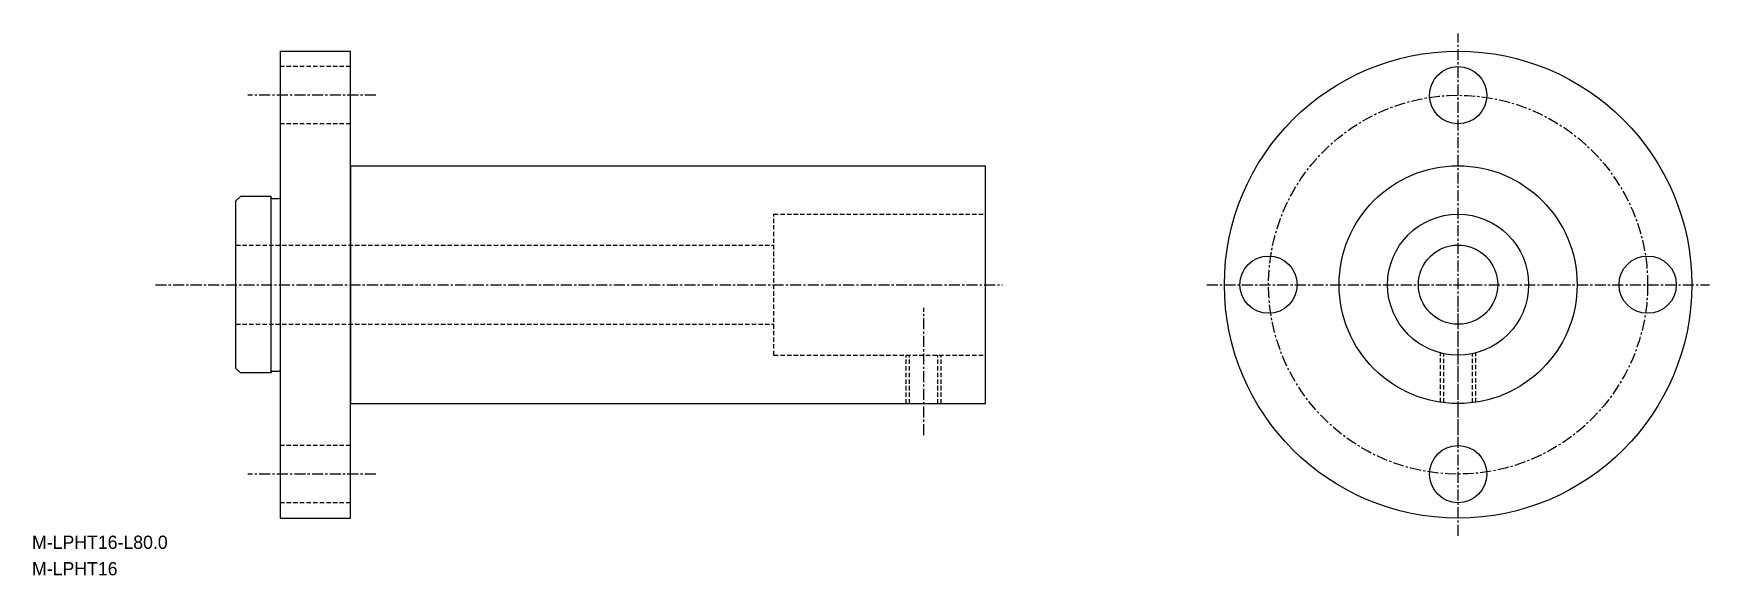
# Model space of a CAD drawing. Extents: x -1942 to -1752, y -817 to -756.
import ezdxf

# ---------------------------------------------------------------- set-up
doc = ezdxf.new("R2010")
doc.units = 0
doc.linetypes.add('CENTER', pattern=[2, 1.25, -0.25, 0.25, -0.25])
doc.linetypes.add('DASHED', pattern=[0.75, 0.5, -0.25])
doc.layers.get('0').update_dxf_attribs({"linetype": 'CONTINUOUS'})
doc.layers.add('CENTER', color=1, linetype='CENTER')

msp = doc.modelspace()

# ---------------------------------------------------------------- linework, layer by layer
at = {"color": 7, "linetype": 'CONTINUOUS'}
for p, q in [((-1913.86, -757.68), (-1905.86, -757.68)), ((-1913.86, -757.68), (-1913.86, -810.68)), ((-1905.86, -810.68), (-1905.86, -757.68)), ((-1905.86, -770.68), (-1905.86, -797.68)), ((-1905.86, -770.68), (-1833.86, -770.68)), ((-1833.86, -797.68), (-1833.86, -770.68)), ((-1918.86, -774.68), (-1918.36, -774.18)), ((-1918.86, -793.68), (-1918.86, -774.68)), ((-1914.86, -774.18), (-1918.36, -774.18)), ((-1914.86, -794.18), (-1914.86, -774.18)), ((-1914.86, -774.28), (-1914.86, -774.18)), ((-1914.76, -774.38), (-1913.96, -774.38)), ((-1918.86, -793.68), (-1918.36, -794.18)), ((-1914.86, -794.18), (-1918.36, -794.18)), ((-1914.86, -794.08), (-1914.86, -794.18)), ((-1914.76, -793.98), (-1913.96, -793.98)), ((-1905.86, -797.68), (-1833.86, -797.68)), ((-1913.86, -810.68), (-1905.86, -810.68))]:
    msp.add_line(p, q, dxfattribs=at)
at = {"color": 3, "linetype": 'DASHED'}
for p, q in [((-1905.86, -759.43), (-1913.86, -759.43)), ((-1905.86, -765.93), (-1913.86, -765.93)), ((-1857.86, -776.18), (-1833.86, -776.18)), ((-1857.86, -792.18), (-1857.86, -776.18)), ((-1918.86, -779.68), (-1857.86, -779.68)), ((-1918.86, -788.68), (-1857.86, -788.68)), ((-1857.86, -792.18), (-1833.86, -792.18)), ((-1842.86, -797.68), (-1842.86, -792.18)), ((-1842.48, -797.68), (-1842.48, -792.18)), ((-1839.24, -797.68), (-1839.24, -792.18)), ((-1838.86, -797.68), (-1838.86, -792.18)), ((-1782.25, -797.53), (-1782.25, -791.92)), ((-1781.87, -797.58), (-1781.87, -792.01)), ((-1778.63, -797.58), (-1778.63, -792.01)), ((-1778.25, -797.53), (-1778.25, -791.92)), ((-1905.86, -802.43), (-1913.86, -802.43)), ((-1905.86, -808.93), (-1913.86, -808.93))]:
    msp.add_line(p, q, dxfattribs=at)
at = {"color": 7, "linetype": 'CONTINUOUS'}
msp.add_circle((-1780.25, -784.18), 26.5, dxfattribs=at)
for centre, radius in [((-1780.25, -762.68), 3.25), ((-1780.25, -784.18), 13.5), ((-1780.25, -784.18), 8), ((-1801.75, -784.18), 3.25), ((-1780.25, -784.18), 4.5), ((-1758.75, -784.18), 3.25), ((-1780.25, -805.68), 3.25)]:
    msp.add_circle(centre, radius)
for centre, start, end in [((-1914.76, -774.28), 180, 270), ((-1913.96, -774.28), 270, 0), ((-1914.76, -794.08), 90, 180), ((-1913.96, -794.08), 0, 90)]:
    msp.add_arc(centre, 0.1, start, end, dxfattribs=at)
for p in [(-1840.86, -797.68), (-1780.25, -797.68)]:
    msp.add_point(p, dxfattribs=at)
at = {"layer": 'CENTER', "color": 1, "linetype": 'CENTER'}
for p, q in [((-1780.25, -812.69), (-1780.25, -755.67)), ((-1928, -784.18), (-1831.91, -784.18)), ((-1808.76, -784.18), (-1751.74, -784.18))]:
    msp.add_line(p, q, dxfattribs=at)
at = {"layer": 'CENTER'}
for p, q in [((-1902.98, -762.68), (-1917.53, -762.68)), ((-1840.86, -801.25), (-1840.86, -786.8)), ((-1780.25, -801.25), (-1780.25, -786.8)), ((-1902.98, -805.68), (-1917.53, -805.68))]:
    msp.add_line(p, q, dxfattribs=at)
msp.add_circle((-1780.25, -784.18), 21.5, dxfattribs=at)

# ---------------------------------------------------------------- texts
for s, p in [('M-LPHT16-L80.0', (-1941.99, -814.17)), ('M-LPHT16', (-1941.99, -817.17))]:
    msp.add_text(s, height=1.5).set_placement(p)

doc.saveas('drawing.dxf')
